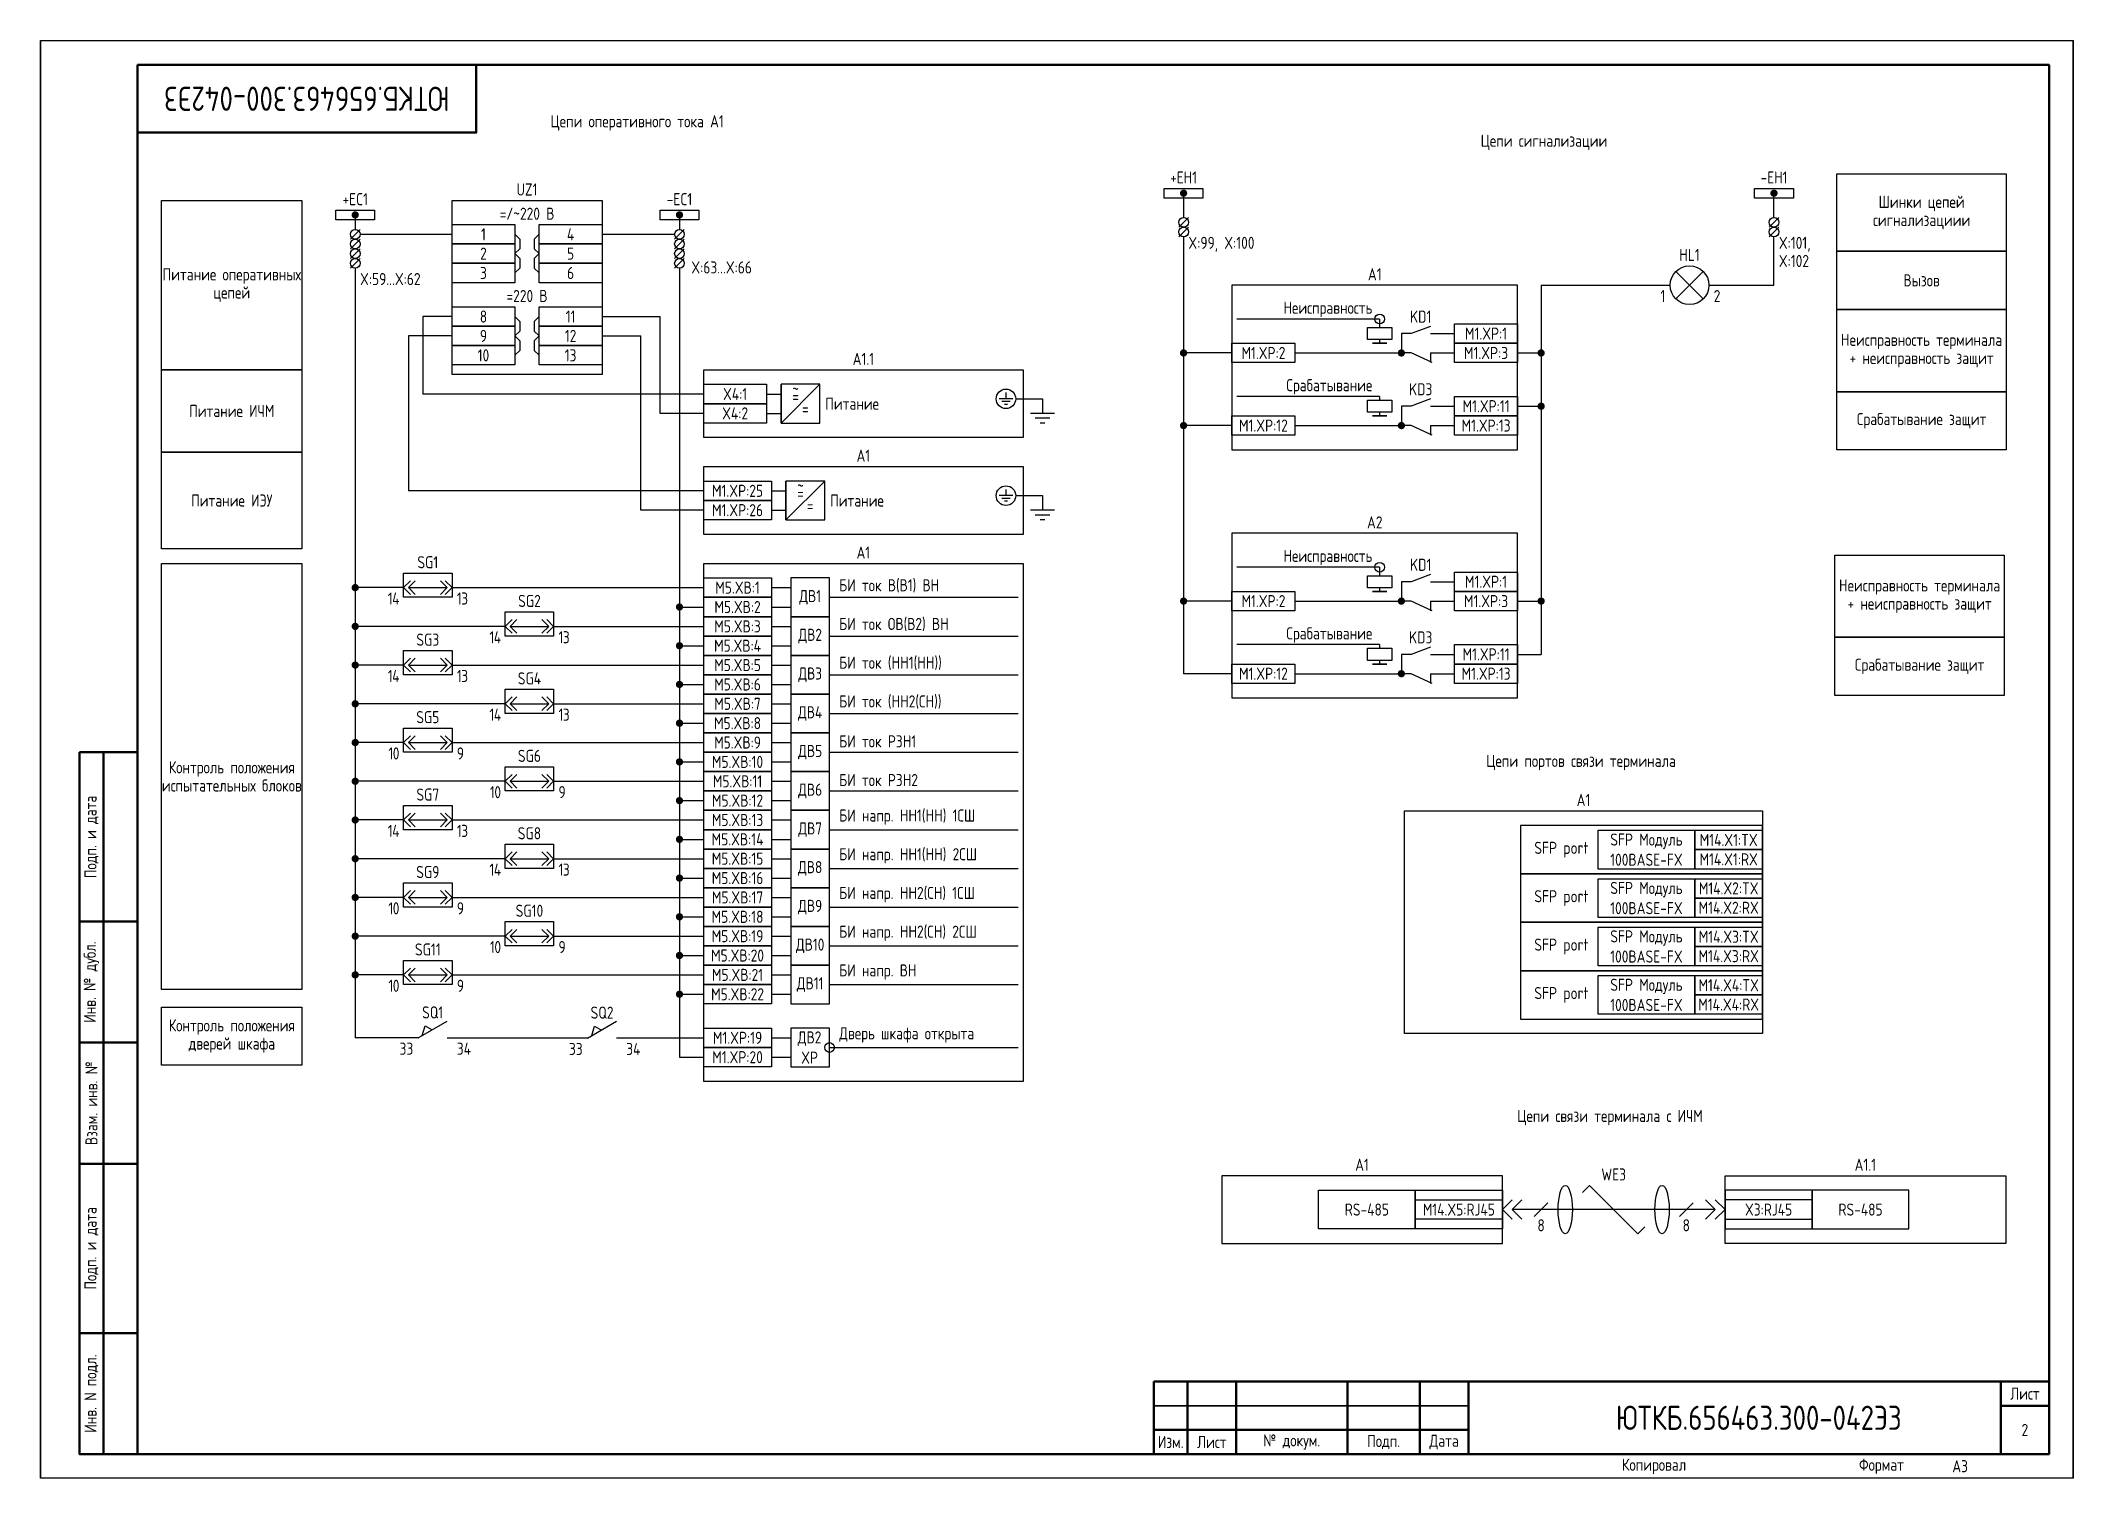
# Paper-space layout 'Лист2' of a CAD drawing. Header units: millimetres. Extents: x 266 to 501, y 22 to 188.
# The model-space entities are those that its viewports show. They can reach past a viewport. Long polylines and large blocks are cut down to what shows.
import ezdxf

# ---------------------------------------------------------------- set-up
doc = ezdxf.new("R2010")
doc.units = ezdxf.units.MM
doc.styles.add('Gost_type_A', font='GOST_A.TTF')

# ---------------------------------------------------------------- blocks, each defined once
blk = doc.blocks.new('Формат_А3')
blk.add_lwpolyline([(-420, 297), (0, 297), (0, 0), (-420, 0)], close=True)
at = {"lineweight": 50}
blk.add_lwpolyline([(-400, 292), (-5, 292), (-5, 5), (-400, 5)], close=True, dxfattribs=at)
blk = doc.blocks.new('POINT')
at = {"const_width": 0.75}
blk.add_lwpolyline([(-0.375, 0, 1), (0.375, 0, 1)], format="xyb", close=True, dxfattribs=at)
blk = doc.blocks.new('Шинка')
blk.add_lwpolyline([(-4, 1), (4, 1), (4, -1), (-4, -1)], close=True)
blk.add_blockref('POINT', (0, 0))
blk = doc.blocks.new('БИ_разъем')
for p, q in [((0, 0), (1.41, 1.41)), ((0, 0), (1.41, 1.41)), ((0, 0), (1.41, -1.41)), ((0, 0), (1.41, -1.41)), ((1, 0), (2.41, 1.41)), ((1, 0), (2.41, -1.41)), ((1, 0), (9, 0)), ((9, 0), (7.59, 1.41)), ((9, 0), (7.59, -1.41)), ((10, 0), (8.59, 1.41)), ((10, 0), (8.59, 1.41)), ((10, 0), (8.59, -1.41)), ((10, 0), (8.59, -1.41))]:
    blk.add_line(p, q)
blk = doc.blocks.new('Штамп угловой верхний')
at = {"lineweight": 50}
blk.add_lwpolyline([(0, 0), (70, 0), (70, -14), (0, -14)], close=True, dxfattribs=at)
blk = doc.blocks.new('Штамп левый нижний')
at = {"lineweight": 50}
for points in [[(-12, 145), (-7, 145), (-7, 110), (-12, 110)], [(-7, 145), (0, 145), (0, 110), (-7, 110)], [(-12, 110), (-7, 110), (-7, 85), (-12, 85)], [(-7, 110), (0, 110), (0, 85), (-7, 85)], [(-12, 85), (-7, 85), (-7, 60), (-12, 60)], [(-7, 85), (0, 85), (0, 60), (-7, 60)], [(-12, 60), (-7, 60), (-7, 25), (-12, 25)], [(-7, 60), (0, 60), (0, 25), (-7, 25)], [(-12, 25), (-7, 25), (-7, 0), (-12, 0)], [(-7, 25), (0, 25), (0, 0), (-7, 0)]]:
    blk.add_lwpolyline(points, close=True, dxfattribs=at)
at = {"char_height": 2.5, "attachment_point": 5, "rotation": 90, "style": 'Gost_type_A'}
for s, insert, width in [('Подп. и дата', (-9.5, 127.5), 35), ('Инв. № дубл.', (-9.5, 97.5), 25), ('Взам. инв. №', (-9.5, 72.5), 25), ('Подп. и дата', (-9.5, 42.5), 35), ('Инв. N подл.', (-9.5, 12.5), 25)]:
    blk.add_mtext(s, dxfattribs=dict(at, insert=insert, width=width))
blk = doc.blocks.new('Штамп малый нижний')
at = {"lineweight": 50}
for points in [[(-185, 15), (-178, 15), (-178, 5), (-185, 5)], [(-178, 15), (-168, 15), (-168, 5), (-178, 5)], [(-168, 15), (-145, 15), (-145, 5), (-168, 5)], [(-145, 15), (-130, 15), (-130, 5), (-145, 5)], [(-130, 15), (-120, 15), (-120, 5), (-130, 5)], [(-120, 15), (-10, 15), (-10, 0), (-120, 0)], [(-10, 15), (0, 15), (0, 10), (-10, 10)], [(-10, 10), (0, 10), (0, 0), (-10, 0)], [(-185, 5), (-178, 5), (-178, 0), (-185, 0)], [(-178, 5), (-168, 5), (-168, 0), (-178, 0)], [(-168, 5), (-145, 5), (-145, 0), (-168, 0)], [(-145, 5), (-130, 5), (-130, 0), (-145, 0)], [(-130, 5), (-120, 5), (-120, 0), (-130, 0)]]:
    blk.add_lwpolyline(points, close=True, dxfattribs=at)
for points in [[(-185, 15), (-178, 15), (-178, 10), (-185, 10)], [(-178, 15), (-168, 15), (-168, 10), (-178, 10)], [(-168, 15), (-145, 15), (-145, 10), (-168, 10)], [(-145, 15), (-130, 15), (-130, 10), (-145, 10)], [(-130, 15), (-120, 15), (-120, 10), (-130, 10)], [(-185, 10), (-178, 10), (-178, 5), (-185, 5)], [(-178, 10), (-168, 10), (-168, 5), (-178, 5)], [(-168, 10), (-145, 10), (-145, 5), (-168, 5)], [(-145, 10), (-130, 10), (-130, 5), (-145, 5)], [(-130, 10), (-120, 10), (-120, 5), (-130, 5)]]:
    blk.add_lwpolyline(points, close=True)
at = {"char_height": 2.5, "style": 'Gost_type_A'}
for s, insert, width, attachment_point in [('Лист', (-5, 12.5), 10, 5), ('Изм.', (-181.5, 2.5), 7, 5), ('Лист', (-173, 2.5), 10, 5), ('№ докум.', (-156.5, 2.5), 23, 5), ('Подп.', (-137.5, 2.5), 15, 5), ('Дата', (-125, 2.5), 10, 5), ('Копировал', (-75, -2.53), 13.1202, 6), ('Формат', (-30, -2.53), 13.1202, 6)]:
    blk.add_mtext(s, dxfattribs=dict(at, insert=insert, width=width, attachment_point=attachment_point))

msp = doc.modelspace()

# ---------------------------------------------------------------- linework, layer by layer
for p, q in [((656.16, 265.48), (656.16, 260.48)), ((778.15, 260.48), (778.15, 265.48)), ((485, 261), (485, 258)), ((552, 261), (552, 258)), ((657.16, 260.48), (655.16, 258.48)), ((779.15, 260.48), (777.15, 258.48)), ((486, 258), (484, 256)), ((486.01, 257), (505, 257)), ((536, 257), (551, 257)), ((553, 258), (551, 256)), ((657.16, 258.48), (655.16, 256.48)), ((656.16, 256.48), (656.16, 217.48)), ((779.15, 258.48), (777.15, 256.48)), ((778.15, 258.48), (778.15, 258.49)), ((778.15, 258.48), (778.15, 258.49)), ((778.15, 246.48), (778.15, 256.48)), ((486, 256), (484, 254)), ((486, 254), (484, 252)), ((486, 252), (484, 250)), ((553, 256), (551, 254)), ((553, 254), (551, 252)), ((553, 252), (551, 250)), ((485, 250), (485, 91)), ((552, 250), (552, 87)), ((757.87, 249.31), (763.53, 243.65)), ((763.53, 249.31), (757.87, 243.65)), ((730.04, 246.48), (739.97, 246.48)), ((730.04, 246.48), (730.04, 221.48)), ((739.97, 246.48), (756.7, 246.48)), ((764.7, 246.48), (778.15, 246.48)), ((505, 240), (499, 240)), ((499, 240), (499, 224)), ((536, 240), (548, 240)), ((548, 220), (548, 240)), ((696.66, 239.48), (667.16, 239.48)), ((696.66, 239.48), (696.66, 237.73)), ((496, 236), (496, 204)), ((505, 236), (496, 236)), ((536, 236), (544, 236)), ((544, 200), (544, 236)), ((696.66, 235.23), (696.66, 234.48)), ((666.16, 232.48), (656.16, 232.48)), ((707.16, 232.48), (707.16, 230.48)), ((725.16, 232.48), (730.04, 232.48)), ((557, 224), (499, 224)), ((573, 218), (573, 226)), ((573, 218), (581, 226)), ((621.48, 223), (627, 223)), ((696.66, 223.48), (667.16, 223.48)), ((696.66, 223.48), (696.66, 222.73)), ((557, 220), (548, 220)), ((696.66, 220.23), (696.66, 219.48)), ((725.16, 221.48), (730.04, 221.48)), ((730.04, 221.48), (730.04, 170.22)), ((666.16, 217.48), (656.16, 217.48)), ((656.16, 217.48), (656.16, 166.22)), ((707.16, 217.48), (707.16, 215.48)), ((574, 198), (574, 206)), ((574, 198), (582, 206)), ((557, 204), (496, 204)), ((621.48, 203), (627, 203)), ((557, 200), (544, 200)), ((696.66, 188.22), (667.16, 188.22)), ((696.66, 188.22), (696.66, 186.47)), ((495, 184), (485, 184)), ((505, 184), (557, 184)), ((571, 184), (575, 184)), ((583, 182), (622, 182)), ((666.16, 181.22), (656.16, 181.22)), ((696.66, 183.97), (696.66, 183.22)), ((707.16, 181.22), (707.16, 179.22)), ((725.16, 181.22), (730.04, 181.22)), ((552, 180), (557, 180)), ((571, 180), (575, 180)), ((516, 176), (485, 176)), ((526, 176), (557, 176)), ((571, 176), (575, 176)), ((583, 174), (622, 174)), ((696.66, 172.22), (667.16, 172.22)), ((696.66, 172.22), (696.66, 171.47)), ((552, 172), (557, 172)), ((571, 172), (575, 172)), ((571, 168), (575, 168)), ((696.66, 168.97), (696.66, 168.22)), ((725.16, 170.22), (730.04, 170.22)), ((495, 168), (485, 168)), ((505, 168), (557, 168)), ((552, 164), (557, 164)), ((571, 164), (575, 164)), ((583, 166), (622, 166)), ((666.16, 166.22), (656.16, 166.22)), ((707.16, 166.22), (707.16, 164.22)), ((516, 160), (485, 160)), ((526, 160), (557, 160)), ((571, 160), (575, 160)), ((552, 156), (557, 156)), ((571, 156), (575, 156)), ((583, 158), (622, 158)), ((495, 152), (485, 152)), ((505, 152), (557, 152)), ((571, 152), (575, 152)), ((552, 148), (557, 148)), ((571, 148), (575, 148)), ((583, 150), (622, 150)), ((516, 144), (485, 144)), ((526, 144), (557, 144)), ((571, 144), (575, 144)), ((552, 140), (557, 140)), ((571, 140), (575, 140)), ((583, 142), (622, 142)), ((495, 136), (485, 136)), ((505, 136), (557, 136)), ((571, 136), (575, 136)), ((552, 132), (557, 132)), ((571, 132), (575, 132)), ((583, 134), (622, 134)), ((516, 128), (485, 128)), ((526, 128), (557, 128)), ((571, 128), (575, 128)), ((583, 126), (622, 126)), ((552, 124), (557, 124)), ((571, 124), (575, 124)), ((495, 120), (485, 120)), ((505, 120), (557, 120)), ((571, 120), (575, 120)), ((583, 118), (622, 118)), ((552, 116), (557, 116)), ((571, 116), (575, 116)), ((516, 112), (485, 112)), ((526, 112), (557, 112)), ((571, 112), (575, 112)), ((583, 110), (622, 110)), ((552, 108), (557, 108)), ((571, 108), (575, 108)), ((495, 104), (485, 104)), ((505, 104), (557, 104)), ((571, 104), (575, 104)), ((583, 102), (622, 102)), ((552, 100), (557, 100)), ((571, 100), (575, 100)), ((498, 91), (504, 94.46)), ((498.86, 91.5), (499.43, 93.48)), ((499.43, 93.48), (500.87, 92.65)), ((533, 90.95), (539, 94.42)), ((533.86, 91.45), (534.43, 93.44)), ((534.43, 93.44), (535.87, 92.61)), ((498, 91), (485, 91)), ((533, 90.95), (504, 90.95)), ((539, 91), (557, 91)), ((571, 91), (575, 91)), ((583, 89), (622, 89)), ((552, 87), (557, 87)), ((552, 87), (557, 87)), ((571, 87), (575, 87)), ((738.56, 59.05), (740.03, 60.52)), ((740.03, 60.52), (750.03, 50.52)), ((722.03, 55.52), (724.03, 57.52)), ((722.03, 55.52), (724.03, 57.52)), ((722.03, 55.52), (724.03, 53.52)), ((722.03, 55.52), (724.03, 53.52)), ((724.03, 55.52), (726.03, 57.52)), ((724.03, 55.52), (726.03, 57.52)), ((766.03, 55.52), (724.03, 55.52)), ((724.03, 55.52), (726.03, 53.52)), ((724.03, 55.52), (726.03, 53.52)), ((731.44, 56.93), (728.61, 54.11)), ((761.44, 56.93), (758.61, 54.11)), ((766.03, 55.52), (764.03, 57.52)), ((766.03, 55.52), (764.03, 57.52)), ((766.03, 55.52), (764.03, 53.52)), ((766.03, 55.52), (764.03, 53.52)), ((768.03, 55.52), (766.03, 57.52)), ((768.03, 55.52), (766.03, 57.52)), ((768.03, 55.52), (766.03, 53.52)), ((768.03, 55.52), (766.03, 53.52)), ((750.03, 50.52), (751.44, 51.93))]:
    msp.add_line(p, q)
at = {"ltscale": 1.08}
for p, q in [((703.16, 236.48), (701.16, 236.48)), ((701.16, 236.48), (701.16, 232.48)), ((707.16, 236.48), (712.16, 236.48)), ((679.16, 232.48), (701.16, 232.48)), ((703.16, 232.48), (701.16, 232.48)), ((707.16, 232.48), (712.16, 232.48)), ((703.16, 221.48), (701.16, 221.48)), ((701.16, 221.48), (701.16, 217.48)), ((707.16, 221.48), (712.16, 221.48)), ((679.16, 217.48), (701.16, 217.48)), ((703.16, 217.48), (701.16, 217.48)), ((707.16, 217.48), (712.16, 217.48)), ((703.16, 185.22), (701.16, 185.22)), ((701.16, 185.22), (701.16, 181.22)), ((707.16, 185.22), (712.16, 185.22)), ((679.16, 181.22), (701.16, 181.22)), ((703.16, 181.22), (701.16, 181.22)), ((707.16, 181.22), (712.16, 181.22)), ((703.16, 170.22), (701.16, 170.22)), ((701.16, 170.22), (701.16, 166.22)), ((707.16, 170.22), (712.16, 170.22)), ((679.16, 166.22), (701.16, 166.22)), ((703.16, 166.22), (701.16, 166.22)), ((707.16, 166.22), (712.16, 166.22))]:
    msp.add_line(p, q, dxfattribs=at)
at = {"ltscale": 4.32}
for p, q in [((707.16, 237.98), (703.16, 236.48)), ((707.55, 230.49), (703.16, 232.48)), ((620.89, 223), (618.04, 223)), ((619.46, 224.28), (619.46, 223)), ((627, 223), (627, 220)), ((707.16, 222.98), (703.16, 221.48)), ((620.32, 222.43), (618.61, 222.43)), ((619.75, 221.86), (619.18, 221.86)), ((629.5, 220), (624.5, 220)), ((628.5, 219), (625.5, 219)), ((627.5, 218), (626.5, 218)), ((707.55, 215.49), (703.16, 217.48)), ((620.89, 203), (618.04, 203)), ((620.32, 202.43), (618.61, 202.43)), ((619.75, 201.86), (619.18, 201.86)), ((619.46, 204.28), (619.46, 203)), ((627, 203), (627, 200)), ((629.5, 200), (624.5, 200)), ((628.5, 199), (625.5, 199)), ((627.5, 198), (626.5, 198)), ((707.16, 186.72), (703.16, 185.22)), ((707.55, 179.22), (703.16, 181.22)), ((707.16, 171.72), (703.16, 170.22)), ((707.55, 164.22), (703.16, 166.22))]:
    msp.add_line(p, q, dxfattribs=at)
at = {"ltscale": 4}
for p, q in [((570, 224), (573, 224)), ((570, 220), (573, 220)), ((571, 204), (574, 204)), ((571, 200), (574, 200))]:
    msp.add_line(p, q, dxfattribs=at)
for points in [[(826.15, 253.48), (791.15, 253.48), (791.15, 269.48), (826.15, 269.48)], [(473.98, 229), (445, 229), (445, 264), (473.98, 264)], [(505, 264), (536, 264), (536, 228), (505, 228)], [(505, 259), (518, 259), (518, 255), (505, 255)], [(523, 259), (536, 259), (536, 255), (523, 255)], [(505, 255), (518, 255), (518, 251), (505, 251)], [(523, 255), (536, 255), (536, 251), (523, 251)], [(826.15, 241.48), (791.15, 241.48), (791.15, 253.48), (826.15, 253.48)], [(505, 251), (518, 251), (518, 247), (505, 247)], [(523, 251), (536, 251), (536, 247), (523, 247)], [(666.16, 212.48), (725.16, 212.48), (725.16, 246.48), (666.16, 246.48)], [(505, 242), (518, 242), (518, 238), (505, 238)], [(523, 242), (536, 242), (536, 238), (523, 238)], [(826.15, 224.48), (791.15, 224.48), (791.15, 241.48), (826.15, 241.48)], [(505, 238), (518, 238), (518, 234), (505, 234)], [(523, 238), (536, 238), (536, 234), (523, 234)], [(699.16, 237.73), (699.16, 235.23), (694.16, 235.23), (694.16, 237.73)], [(712.16, 238.48), (725.16, 238.48), (725.16, 234.48), (712.16, 234.48)], [(505, 234), (518, 234), (518, 230), (505, 230)], [(523, 234), (536, 234), (536, 230), (523, 230)], [(666.16, 234.48), (679.16, 234.48), (679.16, 230.48), (666.16, 230.48)], [(698.16, 234.48), (695.16, 234.48)], [(712.16, 234.48), (725.16, 234.48), (725.16, 230.48), (712.16, 230.48)], [(473.98, 212), (445, 212), (445, 229), (473.98, 229)], [(557, 229), (623, 229), (623, 215), (557, 215)], [(557, 226), (570, 226), (570, 222), (557, 222)], [(699.16, 222.73), (699.16, 220.23), (694.16, 220.23), (694.16, 222.73)], [(712.16, 223.48), (725.16, 223.48), (725.16, 219.48), (712.16, 219.48)], [(826.15, 212.48), (791.15, 212.48), (791.15, 224.48), (826.15, 224.48)], [(557, 222), (570, 222), (570, 218), (557, 218)], [(666.16, 219.48), (679.16, 219.48), (679.16, 215.48), (666.16, 215.48)], [(698.16, 219.48), (695.16, 219.48)], [(712.16, 219.48), (725.16, 219.48), (725.16, 215.48), (712.16, 215.48)], [(473.99, 192), (445, 192), (445, 212), (473.99, 212)], [(557, 209), (623, 209), (623, 195), (557, 195)], [(557, 206), (571, 206), (571, 202), (557, 202)], [(557, 202), (571, 202), (571, 198), (557, 198)], [(666.16, 161.22), (725.16, 161.22), (725.16, 195.22), (666.16, 195.22)], [(474, 101), (445, 101), (445, 189), (474, 189)], [(825.74, 173.74), (790.74, 173.74), (790.74, 190.74), (825.74, 190.74)], [(495, 187), (505, 187), (505, 182), (495, 182)], [(557, 189), (623, 189), (623, 82), (557, 82)], [(557, 186), (571, 186), (571, 182), (557, 182)], [(699.16, 186.47), (699.16, 183.97), (694.16, 183.97), (694.16, 186.47)], [(712.16, 187.22), (725.16, 187.22), (725.16, 183.22), (712.16, 183.22)], [(557, 182), (571, 182), (571, 178), (557, 178)], [(666.16, 183.22), (679.16, 183.22), (679.16, 179.22), (666.16, 179.22)], [(698.16, 183.22), (695.16, 183.22)], [(712.16, 183.22), (725.16, 183.22), (725.16, 179.22), (712.16, 179.22)], [(516, 179), (526, 179), (526, 174), (516, 174)], [(557, 178), (571, 178), (571, 174), (557, 174)], [(557, 174), (571, 174), (571, 170), (557, 170)], [(712.16, 172.22), (725.16, 172.22), (725.16, 168.22), (712.16, 168.22)], [(825.74, 161.74), (790.74, 161.74), (790.74, 173.74), (825.74, 173.74)], [(495, 171), (505, 171), (505, 166), (495, 166)], [(557, 170), (571, 170), (571, 166), (557, 166)], [(666.16, 168.22), (679.16, 168.22), (679.16, 164.22), (666.16, 164.22)], [(699.16, 171.47), (699.16, 168.97), (694.16, 168.97), (694.16, 171.47)], [(698.16, 168.22), (695.16, 168.22)], [(712.16, 168.22), (725.16, 168.22), (725.16, 164.22), (712.16, 164.22)], [(557, 166), (571, 166), (571, 162), (557, 162)], [(516, 163), (526, 163), (526, 158), (516, 158)], [(557, 162), (571, 162), (571, 158), (557, 158)], [(557, 158), (571, 158), (571, 154), (557, 154)], [(495, 155), (505, 155), (505, 150), (495, 150)], [(557, 154), (571, 154), (571, 150), (557, 150)], [(557, 150), (571, 150), (571, 146), (557, 146)], [(516, 147), (526, 147), (526, 142), (516, 142)], [(557, 146), (571, 146), (571, 142), (557, 142)], [(495, 139), (505, 139), (505, 134), (495, 134)], [(557, 142), (571, 142), (571, 138), (557, 138)], [(557, 138), (571, 138), (571, 134), (557, 134)], [(701.79, 137.87), (775.79, 137.87), (775.79, 91.87), (701.79, 91.87)], [(725.79, 124.87), (775.79, 124.87), (775.79, 134.87), (725.79, 134.87)], [(516, 131), (526, 131), (526, 126), (516, 126)], [(557, 134), (571, 134), (571, 130), (557, 130)], [(741.79, 133.87), (761.79, 133.87), (761.79, 125.87), (741.79, 125.87)], [(761.79, 133.87), (775.79, 133.87), (775.79, 129.87), (761.79, 129.87)], [(557, 130), (571, 130), (571, 126), (557, 126)], [(557, 126), (571, 126), (571, 122), (557, 122)], [(761.79, 129.87), (775.79, 129.87), (775.79, 125.87), (761.79, 125.87)], [(495, 123), (505, 123), (505, 118), (495, 118)], [(557, 122), (571, 122), (571, 118), (557, 118)], [(725.79, 114.87), (775.79, 114.87), (775.79, 124.87), (725.79, 124.87)], [(741.79, 123.87), (761.79, 123.87), (761.79, 115.87), (741.79, 115.87)], [(761.79, 123.87), (775.79, 123.87), (775.79, 119.87), (761.79, 119.87)], [(557, 118), (571, 118), (571, 114), (557, 114)], [(761.79, 119.87), (775.79, 119.87), (775.79, 115.87), (761.79, 115.87)], [(516, 115), (526, 115), (526, 110), (516, 110)], [(557, 114), (571, 114), (571, 110), (557, 110)], [(725.79, 104.87), (775.79, 104.87), (775.79, 114.87), (725.79, 114.87)], [(741.79, 113.87), (761.79, 113.87), (761.79, 105.87), (741.79, 105.87)], [(761.79, 113.87), (775.79, 113.87), (775.79, 109.87), (761.79, 109.87)], [(557, 110), (571, 110), (571, 106), (557, 106)], [(761.79, 109.87), (775.79, 109.87), (775.79, 105.87), (761.79, 105.87)], [(495, 107), (505, 107), (505, 102), (495, 102)], [(557, 106), (571, 106), (571, 102), (557, 102)], [(557, 102), (571, 102), (571, 98), (557, 98)], [(725.79, 94.87), (775.79, 94.87), (775.79, 104.87), (725.79, 104.87)], [(741.79, 103.87), (761.79, 103.87), (761.79, 95.87), (741.79, 95.87)], [(761.79, 103.87), (775.79, 103.87), (775.79, 99.87), (761.79, 99.87)], [(473.97, 85.36), (445, 85.36), (445, 97.36), (473.97, 97.36)], [(761.79, 99.87), (775.79, 99.87), (775.79, 95.87), (761.79, 95.87)], [(557, 93), (571, 93), (571, 89), (557, 89)], [(557, 93), (571, 93), (571, 89), (557, 89)], [(557, 89), (571, 89), (571, 85), (557, 85)], [(664.03, 48.52), (722.03, 48.52), (722.03, 62.52), (664.03, 62.52)], [(684.03, 59.52), (704.03, 59.52), (704.03, 51.52), (684.03, 51.52)], [(704.03, 59.52), (722.03, 59.52), (722.03, 51.52), (704.03, 51.52)], [(826.03, 48.52), (768.03, 48.52), (768.03, 62.52), (826.03, 62.52)], [(786.03, 59.52), (768.03, 59.52), (768.03, 51.52), (786.03, 51.52)], [(806.03, 59.52), (786.03, 59.52), (786.03, 51.52), (806.03, 51.52)], [(704.03, 57.52), (722.03, 57.52), (722.03, 53.52), (704.03, 53.52)], [(786.03, 57.52), (768.03, 57.52), (768.03, 53.52), (786.03, 53.52)]]:
    msp.add_lwpolyline(points, close=True)
for points in [[(518, 257), (519, 256), (519, 254), (518, 253)], [(523, 257), (522, 256), (522, 254), (523, 253)], [(518, 253), (519, 252), (519, 250), (518, 249)], [(523, 253), (522, 252), (522, 250), (523, 249)], [(518, 240), (519, 239), (519, 237), (518, 236)], [(523, 240), (522, 239), (522, 237), (523, 236)], [(518, 236), (519, 235), (519, 233), (518, 232)], [(523, 236), (522, 235), (522, 233), (523, 232)]]:
    msp.add_lwpolyline(points)
for points in [[(573, 218), (581, 218), (581, 226), (573, 226)], [(574, 198), (582, 198), (582, 206), (574, 206)], [(575, 178), (583, 178), (583, 186), (575, 186)], [(575, 170), (583, 170), (583, 178), (575, 178)], [(575, 162), (583, 162), (583, 170), (575, 170)], [(575, 154), (583, 154), (583, 162), (575, 162)], [(575, 146), (583, 146), (583, 154), (575, 154)], [(575, 138), (583, 138), (583, 146), (575, 146)], [(575, 130), (583, 130), (583, 138), (575, 138)], [(575, 122), (583, 122), (583, 130), (575, 130)], [(575, 114), (583, 114), (583, 122), (575, 122)], [(575, 106), (583, 106), (583, 114), (575, 114)], [(575, 98), (583, 98), (583, 106), (575, 106)], [(575, 85), (583, 85), (583, 93), (575, 93)]]:
    msp.add_lwpolyline(points, close=True, dxfattribs=at)
for centre, radius in [((656.16, 259.48), 1), ((778.15, 259.48), 1), ((485, 257), 1), ((552, 257), 1), ((656.16, 257.48), 1), ((778.15, 257.48), 1), ((485, 255), 1), ((485, 253), 1), ((485, 251), 1), ((552, 255), 1), ((552, 253), 1), ((552, 251), 1), ((760.7, 246.48), 4), ((696.66, 239.48), 1), ((619.46, 223), 2.02), ((619.46, 203), 2.02), ((696.66, 188.22), 1), ((583, 89), 1)]:
    msp.add_circle(centre, radius)
for centre in [(735.03, 55.52), (755.03, 55.52)]:
    msp.add_ellipse(centre, major_axis=(0, -5), ratio=0.293778)

# ---------------------------------------------------------------- block references
at = {"color": 1}
for name, p in [('Формат_А3', (420, 0)), ('Формат_А3', (840, 0)), ('Формат_А3', (1260, 0)), ('Штамп левый нижний', (440, 5)), ('Штамп малый нижний', (835, 5))]:
    msp.add_blockref(name, p, dxfattribs=at)
for name, p in [('Штамп угловой верхний', (440, 292)), ('Шинка', (656.16, 265.48)), ('Шинка', (778.15, 265.48)), ('Шинка', (485, 261)), ('Шинка', (552, 261)), ('POINT', (656.16, 232.48)), ('POINT', (701.16, 232.48)), ('POINT', (730.04, 232.48)), ('POINT', (730.04, 221.48)), ('POINT', (656.16, 217.48)), ('POINT', (701.16, 217.48)), ('БИ_разъем', (495, 184)), ('POINT', (485, 184)), ('POINT', (552, 180)), ('POINT', (656.16, 181.22)), ('POINT', (701.16, 181.22)), ('POINT', (730.04, 181.22)), ('POINT', (485, 176)), ('БИ_разъем', (516, 176)), ('POINT', (552, 172)), ('POINT', (485, 168)), ('БИ_разъем', (495, 168)), ('POINT', (552, 164)), ('POINT', (701.16, 166.22)), ('POINT', (485, 160)), ('БИ_разъем', (516, 160)), ('POINT', (552, 156)), ('POINT', (485, 152)), ('БИ_разъем', (495, 152)), ('POINT', (552, 148)), ('POINT', (485, 144)), ('БИ_разъем', (516, 144)), ('POINT', (552, 140)), ('POINT', (485, 136)), ('БИ_разъем', (495, 136)), ('POINT', (552, 132)), ('POINT', (485, 128)), ('БИ_разъем', (516, 128)), ('POINT', (552, 124)), ('POINT', (485, 120)), ('БИ_разъем', (495, 120)), ('БИ_разъем', (516, 112)), ('POINT', (552, 116)), ('POINT', (485, 112)), ('БИ_разъем', (495, 104)), ('POINT', (552, 108)), ('POINT', (485, 104)), ('POINT', (552, 100))]:
    msp.add_blockref(name, p)

# ---------------------------------------------------------------- texts
at = {"insert": (475, 285), "char_height": 5, "width": 70, "attachment_point": 5, "rotation": 180, "style": 'Gost_type_A'}
msp.add_mtext('ЮТКБ.656463.300-042Э3', dxfattribs=at)
at = {"char_height": 2.5, "style": 'Gost_type_A'}
for s, insert, width, attachment_point, line_spacing_factor in [('Цепи оперативного тока А1', (543.25, 280), 197.5, 5, 0.9), ('Цепи сигнализации ', (730.62, 275.98), 197.5, 5, 0.9), ('UZ1', (520.5, 265), 31, 8, 0.9), ('Шинки цепей сигнализациии', (808.65, 261.48), 35, 5, 0.9), ('=/~220 В', (520.5, 260), 31, 8, 0.9), ('X:99, X:100', (657.16, 256.48), 16, 1, 0.9), ('X:101,\\PX:102', (779.15, 256.48), 16, 1, 0.9), ('Питание оперативных цепей', (459.49, 246.5), 28.9833, 5, 0.9), ('X:59...X:62', (486, 249), 16, 1, 0.9), ('X:63...X:66', (554.45, 251.4), 16, 1, 0.9), ('A1', (695.66, 247.48), 59, 8, 0.9), ('Вызов', (808.65, 247.48), 35, 5, 0.9), ('=220 В', (520.5, 243), 31, 8, 0.9), ('Неисправность', (695.16, 241.48), 37, 6, 0.8), ('Неисправность терминала + неисправность защит', (808.65, 232.98), 35, 5, 0.9), ('A1.1', (590, 230), 66, 8, 0.9), ('Питание ИЧМ', (459.49, 220.5), 28.9833, 5, 0.9), ('Срабатывание защит', (808.65, 218.48), 35, 5, 0.9), ('A1', (590, 210), 66, 8, 0.9), ('Питание ИЭУ', (459.5, 202), 28.9936, 5, 0.9), ('A2', (695.66, 196.22), 59, 8, 0.9), ('SG1', (500, 188), 10, 8, 0.9), ('A1', (590, 190), 66, 8, 0.9), ('Неисправность', (695.16, 190.22), 37, 6, 0.8), ('Неисправность терминала + неисправность защит', (808.24, 182.24), 35, 5, 0.9), ('{\\T0.9;14}', (494, 183), 5, 3, 0.9), ('{\\T0.9;13}', (506, 183), 5, 1, 0.9), ('SG2', (521, 180), 10, 8, 0.9), ('SG3', (500, 172), 10, 8, 0.9), ('{\\T0.9;14}', (515, 175), 5, 3, 0.9), ('{\\T0.9;13}', (527, 175), 5, 1, 0.9), ('Срабатывание защит', (808.24, 167.74), 35, 5, 0.9), ('{\\T0.9;14}', (494, 167), 5, 3, 0.9), ('{\\T0.9;13}', (506, 167), 5, 1, 0.9), ('SG4', (521, 164), 10, 8, 0.9), ('SG5', (500, 156), 10, 8, 0.9), ('{\\T0.9;14}', (515, 159), 5, 3, 0.9), ('{\\T0.9;13}', (527, 159), 5, 1, 0.9), ('Контроль положения\\Pиспытательных блоков', (459.5, 145), 28.996, 5, 0.9), ('{\\T0.9;10}', (494, 151), 5, 3, 0.9), ('{\\T0.9;9}', (506, 151), 5, 1, 0.9), ('SG6', (521, 148), 10, 8, 0.9), ('Цепи портов связи терминала', (738.29, 147.87), 197, 5, 0.9), ('{\\T0.9;10}', (515, 143), 5, 3, 0.9), ('{\\T0.9;9}', (527, 143), 5, 1, 0.9), ('SG7', (500, 140), 10, 8, 0.9), ('A1', (738.79, 138.87), 74.0002, 8, 0.9), ('{\\T0.9;14}', (494, 135), 5, 3, 0.9), ('{\\T0.9;13}', (506, 135), 5, 1, 0.9), ('SG8', (521, 132), 10, 8, 0.9), ('SG9', (500, 124), 10, 8, 0.9), ('{\\T0.9;14}', (515, 127), 5, 3, 0.9), ('{\\T0.9;13}', (527, 127), 5, 1, 0.9), ('{\\T0.9;10}', (494, 119), 5, 3, 0.9), ('{\\T0.9;9}', (506, 119), 5, 1, 0.9), ('SG10', (521, 116), 10, 8, 0.9), ('SG11', (500, 108), 10, 8, 0.9), ('{\\T0.9;10}', (515, 111), 5, 3, 0.9), ('{\\T0.9;9}', (527, 111), 5, 1, 0.9), ('{\\T0.9;10}', (494, 103), 5, 3, 0.9), ('{\\T0.9;9}', (506, 103), 5, 1, 0.9), ('Контроль положения\\Pдверей шкафа', (459.5, 91.36), 29.0042, 5, 0.9), ('Цепи связи терминала с ИЧМ', (744.28, 74.52), 197.5, 5, 0.9), ('A1', (693.03, 63.52), 58.0002, 8, 0.9), ('A1.1', (797.03, 63.52), 58.0002, 8, 0.9)]:
    msp.add_mtext(s, dxfattribs=dict(at, insert=insert, width=width, attachment_point=attachment_point, line_spacing_factor=line_spacing_factor))
at = {"style": 'Gost_type_A'}
for s, insert, char_height, width, attachment_point in [('+EH1', (656.16, 267.48), 2.5, 10, 8), ('-EH1', (778.15, 267.48), 2.5, 10, 8), ('+EC1', (485, 263), 2.5, 10, 8), ('-EC1', (552, 263), 2.5, 10, 8), ('1', (511.5, 257), 2.5, 13, 5), ('4', (529.5, 257), 2.5, 13, 5), ('2', (511.5, 253), 2.5, 13, 5), ('5', (529.5, 253), 2.5, 13, 5), ('HL1', (760.7, 251.48), 2.5, 14, 8), ('3', (511.5, 249), 2.5, 13, 5), ('6', (529.5, 249), 2.5, 13, 5), ('1', (755.7, 245.48), 2.5, 6, 3), ('2', (765.7, 245.48), 2.5, 6, 1), ('8', (511.5, 240), 2.5, 13, 5), ('11', (529.5, 240), 2.5, 13, 5), ('KD1', (705.16, 239.98), 2.5, 8, 5), ('9', (511.5, 236), 2.5, 13, 5), ('12', (529.5, 236), 2.5, 13, 5), ('M1.XP:1', (718.66, 236.48), 2.5, 13, 5), ('10', (511.5, 232), 2.5, 13, 5), ('13', (529.5, 232), 2.5, 13, 5), ('M1.XP:2', (672.66, 232.48), 2.5, 13, 5), ('M1.XP:3', (718.66, 232.48), 2.5, 13, 5), ('X4:1', (563.5, 224), 2.5, 13, 5), ('~', (576, 225.03), 2.5, 2.7, 5), ('=', (576, 223.53), 2.5, 6, 5), ('Питание', (587.67, 221.99), 2.5, 11.3452, 5), ('KD3', (705.16, 224.98), 2.5, 8, 5), ('M1.XP:11', (718.66, 221.48), 2.5, 13, 5), ('X4:2', (563.5, 220), 2.5, 13, 5), ('=', (578, 221), 2.5, 6, 5), ('M1.XP:12', (672.66, 217.48), 2.5, 13, 5), ('M1.XP:13', (718.66, 217.48), 2.5, 13, 5), ('M1.XP:25', (564, 204), 2.5, 13.9956, 5), ('~', (577, 205.03), 2.5, 2.7, 5), ('=', (577, 203.53), 2.5, 6, 5), ('Питание', (588.67, 201.99), 2.5, 11.3452, 5), ('M1.XP:26', (564, 200), 2.5, 13.9956, 5), ('=', (579, 201), 2.5, 6, 5), ('KD1', (705.16, 188.72), 2.5, 8, 5), ('M5.XВ:1', (564, 184), 2.5, 14, 5), ('БИ ток В(В1) ВН', (585, 183), 2.5, 27.8465, 7), ('M1.XP:1', (718.66, 185.22), 2.5, 13, 5), ('M5.XВ:2', (564, 180), 2.5, 14, 5), ('ДВ1', (579, 182), 2.5, 7.9998, 5), ('M1.XP:2', (672.66, 181.22), 2.5, 13, 5), ('M1.XP:3', (718.66, 181.22), 2.5, 13, 5), ('M5.XВ:3', (564, 176), 2.5, 14, 5), ('БИ ток ОВ(В2) ВН', (585, 175), 2.5, 27.8465, 7), ('M5.XВ:4', (564, 172), 2.5, 14, 5), ('ДВ2', (579, 174), 2.5, 7.9998, 5), ('KD3', (705.16, 173.72), 2.5, 8, 5), ('M5.XВ:5', (564, 168), 2.5, 14, 5), ('БИ ток (НН1(НН))', (585, 167), 2.5, 31.722, 7), ('M1.XP:11', (718.66, 170.22), 2.5, 13, 5), ('M5.XВ:6', (564, 164), 2.5, 14, 5), ('ДВ3', (579, 166), 2.5, 7.9998, 5), ('M1.XP:12', (672.66, 166.22), 2.5, 13, 5), ('M1.XP:13', (718.66, 166.22), 2.5, 13, 5), ('M5.XВ:7', (564, 160), 2.5, 14, 5), ('БИ ток (НН2(СН))', (585, 159), 2.5, 35.3442, 7), ('M5.XВ:8', (564, 156), 2.5, 14, 5), ('ДВ4', (579, 158), 2.5, 7.9998, 5), ('M5.XВ:9', (564, 152), 2.5, 14, 5), ('ДВ5', (579, 150), 2.5, 7.9998, 5), ('БИ ток РЗН1', (585, 151), 2.5, 33.6483, 7), ('M5.XВ:10', (564, 148), 2.5, 14, 5), ('M5.XВ:11', (564, 144), 2.5, 14, 5), ('ДВ6', (579, 142), 2.5, 7.9998, 5), ('БИ ток РЗН2', (585, 143), 2.5, 33.6483, 7), ('M5.XВ:12', (564, 140), 2.5, 14, 5), ('M5.XВ:13', (564, 136), 2.5, 14, 5), ('ДВ7', (579, 134), 2.5, 7.9998, 5), ('БИ напр. НН1(НН) 1СШ', (585, 135), 2.5, 27.8465, 7), ('M5.XВ:14', (564, 132), 2.5, 14, 5), ('БИ напр. НН1(НН) 2СШ', (585, 127), 2.5, 27.8465, 7), ('SFP port', (739.79, 129.87), 2.5, 20, 6), ('SFP Mодуль 100BASE-FX', (751.79, 129.87), 2.5, 19.9998, 5), ('M14.X1:TX', (768.79, 131.87), 2.5, 14, 5), ('M5.XВ:15', (564, 128), 2.5, 14, 5), ('ДВ8', (579, 126), 2.5, 7.9998, 5), ('M14.X1:RX', (768.79, 127.87), 2.5, 14, 5), ('M5.XВ:16', (564, 124), 2.5, 14, 5), ('БИ напр. НН2(СН) 1СШ', (585, 119), 2.5, 27.8465, 7), ('SFP Mодуль 100BASE-FX', (751.79, 119.87), 2.5, 19.9998, 5), ('M14.X2:TX', (768.79, 121.87), 2.5, 14, 5), ('M5.XВ:17', (564, 120), 2.5, 14, 5), ('ДВ9', (579, 118), 2.5, 7.9998, 5), ('SFP port', (739.79, 119.87), 2.5, 20, 6), ('M14.X2:RX', (768.79, 117.87), 2.5, 14, 5), ('M5.XВ:18', (564, 116), 2.5, 14, 5), ('БИ напр. НН2(СН) 2СШ', (585, 111), 2.5, 27.8465, 7), ('M5.XВ:20', (564, 108), 2.5, 14, 5), ('M5.XВ:19', (564, 112), 2.5, 14, 5), ('ДВ10', (579, 110), 2.5, 7.9998, 5), ('SFP port', (739.79, 109.87), 2.5, 20, 6), ('SFP Mодуль 100BASE-FX', (751.79, 109.87), 2.5, 19.9998, 5), ('M14.X3:TX', (768.79, 111.87), 2.5, 14, 5), ('M5.XВ:21', (564, 104), 2.5, 14, 5), ('БИ напр. ВН', (585, 103), 2.5, 27.8465, 7), ('M14.X3:RX', (768.79, 107.87), 2.5, 14, 5), ('M5.XВ:22', (564, 100), 2.5, 14, 5), ('ДВ11', (579, 102), 2.5, 7.9998, 5), ('SFP port', (739.79, 99.87), 2.5, 20, 6), ('SFP Mодуль 100BASE-FX', (751.79, 99.87), 2.5, 19.9998, 5), ('M14.X4:TX', (768.79, 101.87), 2.5, 14, 5), ('SQ1', (501, 95), 2.5, 10, 8), ('SQ2', (536, 94.95), 2.5, 10, 8), ('M14.X4:RX', (768.79, 97.87), 2.5, 14, 5), ('Дверь шкафа открыта', (585, 90), 2.5, 35.9749, 7), ('33', (497, 90), 2.5, 6, 3), ('34', (506, 90), 2.5, 6, 1), ('33', (532, 89.95), 2.5, 6, 3), ('34', (541, 89.95), 2.5, 6, 1), ('M1.XP:20', (564, 87), 2.5, 14, 5), ('M1.XP:19', (564, 91), 2.5, 14, 5), ('ДВ2 XP', (578.88, 89), 2.5, 7.7588, 5), ('WE3', (745.03, 61.52), 2.5, 20, 8), ('RS-485', (694.03, 55.52), 2.5, 19.9998, 5), ('M14.X5:RJ45', (713.03, 55.52), 2.5, 18.0002, 5), ('X3:RJ45', (777.03, 55.52), 2.5, 18.0002, 5), ('RS-485', (796.03, 55.52), 2.5, 19.9998, 5), ('8', (730.03, 53.52), 2.5, 20, 2), ('8', (760.03, 53.52), 2.5, 20, 2), ('ЮТКБ.656463.300-042Э3', (775, 12.5), 5, 120, 5), ('2', (830, 10), 2.5, 10, 5), ('A3', (815, 2.5), 2.5, 20, 4)]:
    msp.add_mtext(s, dxfattribs=dict(at, insert=insert, char_height=char_height, width=width, attachment_point=attachment_point))
at = {"color": 6, "char_height": 2.5, "width": 37, "attachment_point": 6, "line_spacing_factor": 0.8, "style": 'Gost_type_A'}
for insert in [(695.16, 225.48), (695.16, 174.22)]:
    msp.add_mtext('Срабатывание', dxfattribs=dict(at, insert=insert))

psp = doc.layouts.new('Лист2')

# ---------------------------------------------------------------- viewports
at = {"layer": '0'}
psp.add_viewport(center=(383.68, 105.01), size=(235.18, 166.3039), view_center_point=(630, 148.5), view_height=297, dxfattribs=at)

doc.saveas('drawing.dxf')
